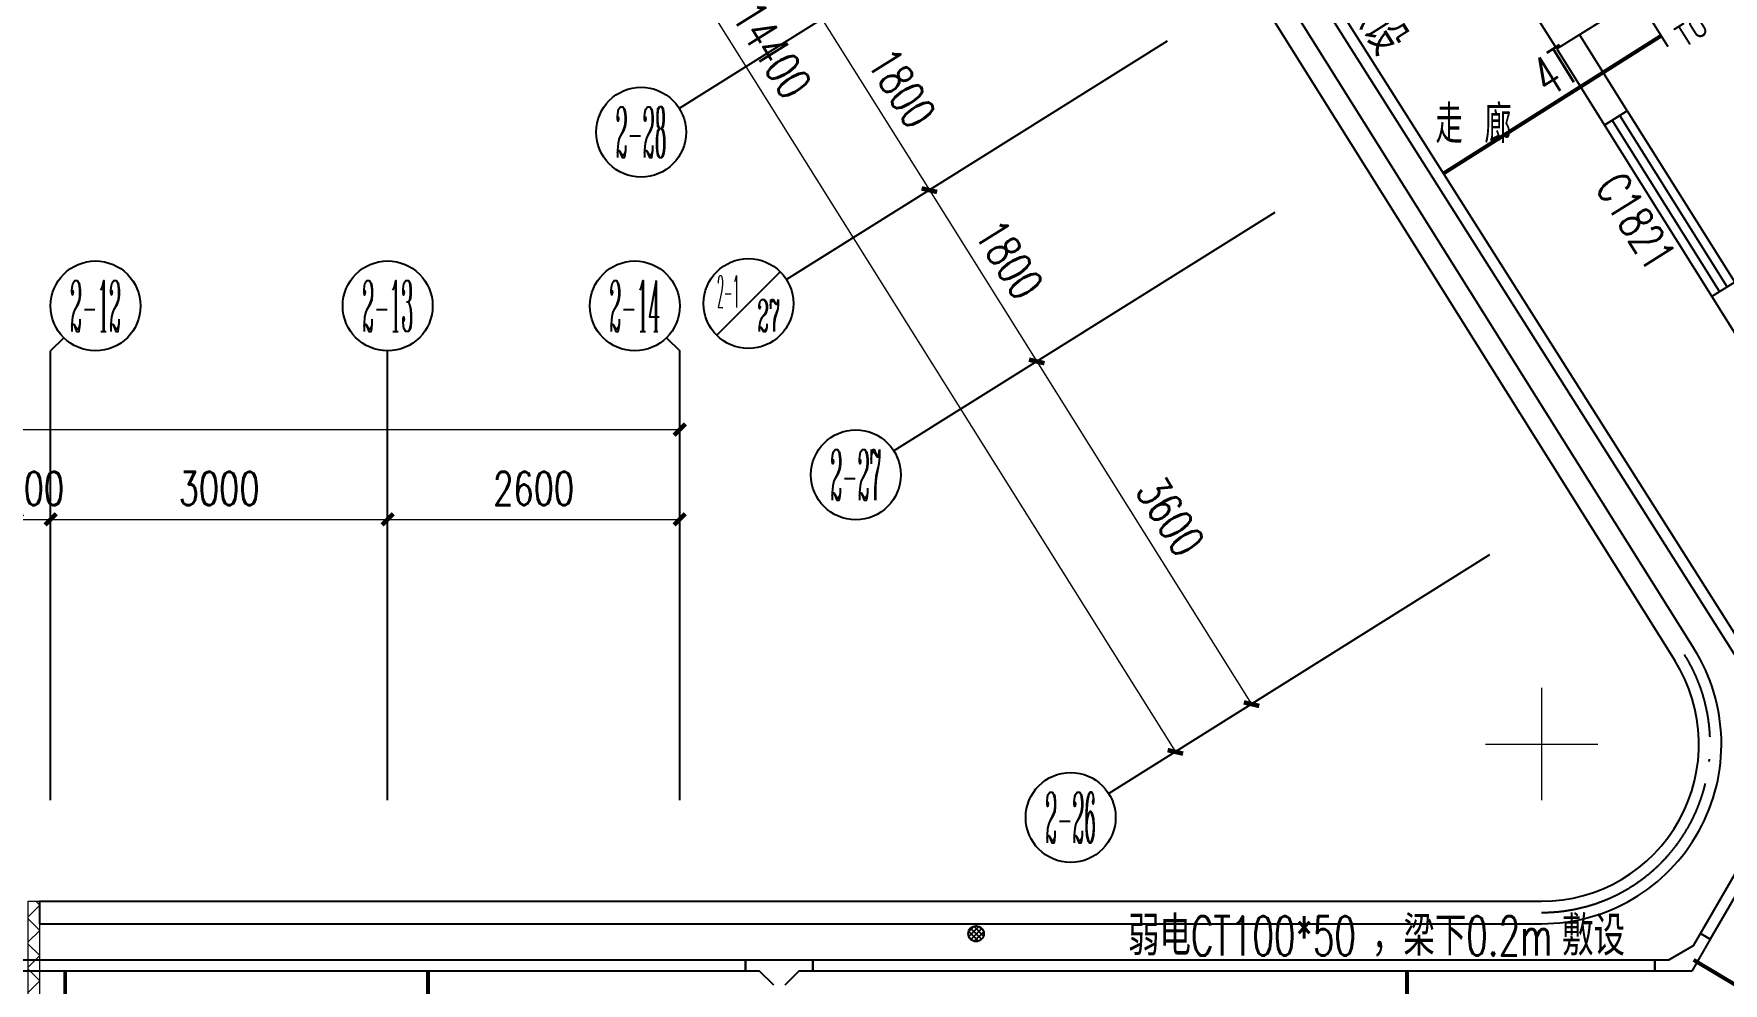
# Model space of a CAD drawing. Extents: x -9422388 to 15610651, y -1992469 to 953794.
# Drawn here: x -2643709 to -2628670, y -355864 to -347411 of the extents above; entities that cross this region are included whole.
import ezdxf
from ezdxf.enums import TextEntityAlignment as Align

# ---------------------------------------------------------------- set-up
doc = ezdxf.new("R2010")
doc.units = 0
doc.header["$LTSCALE"] = 1000
doc.linetypes.add('DOTE', pattern=[2.42, 2, -0.2, 0.02, -0.2])
for name, color, linetype in [('A-ELEV-LIN-0.4', 40, 'Continuous'), ('AXIS', 3, 'Continuous'), ('AXIS_TEXT', 7, 'Continuous'), ('CABLETRAY_PDS', 5, 'Continuous'), ('DOTE', 1, 'Continuous'), ('EQUIP-通讯', 3, 'Continuous'), ('PUB_TEXT', 7, 'Continuous'), ('TEL_TEXT', 7, 'Continuous'), ('WALL', 9, 'Continuous'), ('WALL-PARAPET', 6, 'Continuous'), ('WINDOW', 4, 'Continuous'), ('WINDOW_TEXT', 7, 'Continuous'), ('WIRE-通讯', 4, 'Continuous')]:
    doc.layers.add(name, color=color, linetype=linetype)
doc.layers.add('建筑底图', color=8, linetype='Continuous', lineweight=5)
doc.styles.add('_TCH_AXIS', font='COMPLEX', dxfattribs={"bigfont": 'GBCBIG'})
doc.styles.add('_TCH_DIM', font='SIMPLEX', dxfattribs={"bigfont": 'GBCBIG'})
doc.styles.add('_TCH_DIM_T3', font='SIMPLEX', dxfattribs={"width": 0.705882, "bigfont": 'GBCBIG'})
doc.styles.add('_TCH_WINDOW', font='SIMPLEX', dxfattribs={"height": 3.5, "bigfont": 'GBCBIG'})
doc.styles.add('_TEL_ATTDEF', font='GBENOR', dxfattribs={"width": 0.8, "height": 3, "bigfont": 'GBCBIG'})
doc.styles.add('_TEL_DIM', font='SIMPLEX', dxfattribs={"width": 0.8, "height": 3.5, "bigfont": 'HZTXT'})
doc.styles.add('COMPLEX', font='COMPLEX')
doc.dimstyles.new('_TCH_ARCH&&100', dxfattribs={"dimtxt": 297.5, "dimasz": 100, "dimexe": 250, "dimexo": 300, "dimgap": 126.25, "dimtad": 1, "dimdec": 0, "dimzin": 0, "dimdsep": 46, "dimtxsty": '_TCH_DIM_T3', "dimblk": 'ARCHTICK', "dimcen": 0.09, "dimclrt": 7, "dimazin": 2, "dimtfac": 1, "dimtdec": 0, "dimtix": 1, "dimtmove": 2, "dimatfit": 3, "dimfxl": 0, "dimtolj": 1, "dimtzin": 0, "dimarcsym": 0})

# ---------------------------------------------------------------- blocks, each defined once
blk = doc.blocks.new('$TCHSYS$WIN2D')
at = {"color": 0}
for p, q in [((-0.5, 0.5), (0.5, 0.5)), ((-0.5, 0.5), (-0.5, -0.5)), ((0.5, 0.5), (0.5, -0.5)), ((0.5, 0.1667), (-0.5, 0.1667)), ((0.5, -0.1667), (-0.5, -0.1667)), ((-0.5, -0.5), (0.5, -0.5))]:
    blk.add_line(p, q, dxfattribs=at)
blk = doc.blocks.new('_ArchTick')
at = {"color": 0, "linetype": 'ByBlock', "const_width": 0.4}
blk.add_lwpolyline([(-0.5, -0.5), (0.5, 0.5)], dxfattribs=at)
blk = doc.blocks.new('*D626')
at = {"layer": 'AXIS', "color": 0, "lineweight": -2, "transparency": 16777216}
for p, q in [((1875330, -392875), (1875330, -389625)), ((1910030, -392875), (1910030, -389625)), ((1875330, -389875), (1910030, -389875))]:
    blk.add_line(p, q, dxfattribs=at)
at = {"layer": 'Defpoints', "color": 0, "transparency": 16777216}
for p in [(1910030, -389875), (1875330, -393175), (1910030, -393175)]:
    blk.add_point(p, dxfattribs=at)
at = {"layer": 'AXIS', "color": 0, "lineweight": -2, "transparency": 16777216, "xscale": 100, "yscale": 100, "zscale": 100, "rotation": 180}
blk.add_blockref('_ArchTick', (1875330, -389875), dxfattribs=at)
at = {"layer": 'AXIS', "color": 0, "lineweight": -2, "transparency": 16777216, "xscale": 100, "yscale": 100, "zscale": 100}
blk.add_blockref('_ArchTick', (1910030, -389875), dxfattribs=at)
at = {"layer": 'AXIS', "color": 7, "transparency": 16777216, "insert": (1892680, -389600), "char_height": 297.5, "attachment_point": 5, "style": '_TCH_DIM_T3'}
blk.add_mtext('\\A1;34700', dxfattribs=at)
blk = doc.blocks.new('*D649')
at = {"layer": 'AXIS', "color": 0, "lineweight": -2, "transparency": 16777216}
for p, q in [((1909336, -378950), (1906583, -380676)), ((1906794, -380543), (1914442, -392745)), ((1916984, -391152), (1914230, -392878))]:
    blk.add_line(p, q, dxfattribs=at)
at = {"layer": 'Defpoints', "color": 0, "transparency": 16777216}
for p in [(1909591, -378791), (1917238, -390992), (1914442, -392745)]:
    blk.add_point(p, dxfattribs=at)
at = {"layer": 'AXIS', "color": 0, "lineweight": -2, "transparency": 16777216, "xscale": 100, "yscale": 100, "zscale": 100}
for p, rotation in [((1906794, -380543), 122.0782976762229), ((1914442, -392745), 302.0782976762229)]:
    blk.add_blockref('_ArchTick', p, dxfattribs=dict(at, rotation=rotation))
at = {"layer": 'AXIS', "color": 7, "transparency": 16777216, "insert": (1910851, -386498), "char_height": 297.5, "attachment_point": 5, "rotation": 302.0783, "style": '_TCH_DIM_T3'}
blk.add_mtext('\\A1;14400', dxfattribs=at)
blk = doc.blocks.new('*D650')
at = {"layer": 'AXIS', "color": 0, "lineweight": -2, "transparency": 16777216}
for p, q in [((1915072, -388101), (1912996, -389402)), ((1913208, -389269), (1915120, -392320)), ((1916984, -391152), (1914908, -392453))]:
    blk.add_line(p, q, dxfattribs=at)
at = {"layer": 'Defpoints', "color": 0, "transparency": 16777216}
for p in [(1915326, -387942), (1917238, -390992), (1915120, -392320)]:
    blk.add_point(p, dxfattribs=at)
at = {"layer": 'AXIS', "color": 0, "lineweight": -2, "transparency": 16777216, "xscale": 100, "yscale": 100, "zscale": 100}
for p, rotation in [((1913208, -389269), 122.0782976762238), ((1915120, -392320), 302.0782976762238)]:
    blk.add_blockref('_ArchTick', p, dxfattribs=dict(at, rotation=rotation))
at = {"layer": 'AXIS', "color": 7, "transparency": 16777216, "insert": (1914397, -390649), "char_height": 297.5, "attachment_point": 5, "rotation": 302.0783, "style": '_TCH_DIM_T3'}
blk.add_mtext('\\A1;3600', dxfattribs=at)
blk = doc.blocks.new('*D651')
at = {"layer": 'AXIS', "color": 0, "lineweight": -2, "transparency": 16777216}
for p, q in [((1914116, -386576), (1912040, -387877)), ((1912252, -387744), (1913208, -389269)), ((1915072, -388101), (1912996, -389402))]:
    blk.add_line(p, q, dxfattribs=at)
at = {"layer": 'Defpoints', "color": 0, "transparency": 16777216}
for p in [(1914370, -386417), (1915326, -387942), (1913208, -389269)]:
    blk.add_point(p, dxfattribs=at)
at = {"layer": 'AXIS', "color": 0, "lineweight": -2, "transparency": 16777216, "xscale": 100, "yscale": 100, "zscale": 100}
for p, rotation in [((1912252, -387744), 122.0782976762219), ((1913208, -389269), 302.0782976762218)]:
    blk.add_blockref('_ArchTick', p, dxfattribs=dict(at, rotation=rotation))
at = {"layer": 'AXIS', "color": 7, "transparency": 16777216, "insert": (1912963, -388361), "char_height": 297.5, "attachment_point": 5, "rotation": 302.0783, "style": '_TCH_DIM_T3'}
blk.add_mtext('\\A1;1800', dxfattribs=at)
blk = doc.blocks.new('*D652')
at = {"layer": 'AXIS', "color": 0, "lineweight": -2, "transparency": 16777216}
for p, q in [((1913160, -385051), (1911084, -386352)), ((1911296, -386219), (1912252, -387744)), ((1914116, -386576), (1912040, -387877))]:
    blk.add_line(p, q, dxfattribs=at)
at = {"layer": 'Defpoints', "color": 0, "transparency": 16777216}
for p in [(1913414, -384891), (1914370, -386417), (1912252, -387744)]:
    blk.add_point(p, dxfattribs=at)
at = {"layer": 'AXIS', "color": 0, "lineweight": -2, "transparency": 16777216, "xscale": 100, "yscale": 100, "zscale": 100}
for p, rotation in [((1911296, -386219), 122.0782976762212), ((1912252, -387744), 302.0782976762212)]:
    blk.add_blockref('_ArchTick', p, dxfattribs=dict(at, rotation=rotation))
at = {"layer": 'AXIS', "color": 7, "transparency": 16777216, "insert": (1912007, -386836), "char_height": 297.5, "attachment_point": 5, "rotation": 302.0783, "style": '_TCH_DIM_T3'}
blk.add_mtext('\\A1;1800', dxfattribs=at)
blk = doc.blocks.new('*D686')
at = {"layer": 'AXIS', "color": 0, "lineweight": -2, "transparency": 16777216}
for p, q in [((1904130, -392875), (1904130, -390425)), ((1904430, -392875), (1904430, -390425)), ((1904130, -390675), (1904030, -390675)), ((1904130, -390675), (1904430, -390675)), ((1904430, -390675), (1904530, -390675))]:
    blk.add_line(p, q, dxfattribs=at)
at = {"layer": 'Defpoints', "color": 0, "transparency": 16777216}
for p in [(1904430, -390675), (1904130, -393175), (1904430, -393175)]:
    blk.add_point(p, dxfattribs=at)
at = {"layer": 'AXIS', "color": 0, "lineweight": -2, "transparency": 16777216, "xscale": 100, "yscale": 100, "zscale": 100}
blk.add_blockref('_ArchTick', (1904130, -390675), dxfattribs=at)
at = {"layer": 'AXIS', "color": 0, "lineweight": -2, "transparency": 16777216, "xscale": 100, "yscale": 100, "zscale": 100, "rotation": 180}
blk.add_blockref('_ArchTick', (1904430, -390675), dxfattribs=at)
at = {"layer": 'AXIS', "color": 7, "transparency": 16777216, "insert": (1904280, -390400), "char_height": 297.5, "attachment_point": 5, "style": '_TCH_DIM_T3'}
blk.add_mtext('\\A1;300', dxfattribs=at)
blk = doc.blocks.new('*D687')
at = {"layer": 'AXIS', "color": 0, "lineweight": -2, "transparency": 16777216}
for p, q in [((1904430, -392875), (1904430, -390425)), ((1907430, -392875), (1907430, -390425)), ((1904430, -390675), (1907430, -390675))]:
    blk.add_line(p, q, dxfattribs=at)
at = {"layer": 'Defpoints', "color": 0, "transparency": 16777216}
for p in [(1907430, -390675), (1904430, -393175), (1907430, -393175)]:
    blk.add_point(p, dxfattribs=at)
at = {"layer": 'AXIS', "color": 0, "lineweight": -2, "transparency": 16777216, "xscale": 100, "yscale": 100, "zscale": 100, "rotation": 180}
blk.add_blockref('_ArchTick', (1904430, -390675), dxfattribs=at)
at = {"layer": 'AXIS', "color": 0, "lineweight": -2, "transparency": 16777216, "xscale": 100, "yscale": 100, "zscale": 100}
blk.add_blockref('_ArchTick', (1907430, -390675), dxfattribs=at)
at = {"layer": 'AXIS', "color": 7, "transparency": 16777216, "insert": (1905930, -390400), "char_height": 297.5, "attachment_point": 5, "style": '_TCH_DIM_T3'}
blk.add_mtext('\\A1;3000', dxfattribs=at)
blk = doc.blocks.new('*D688')
at = {"layer": 'AXIS', "color": 0, "lineweight": -2, "transparency": 16777216}
for p, q in [((1907430, -392875), (1907430, -390425)), ((1910030, -392875), (1910030, -390425)), ((1907430, -390675), (1910030, -390675))]:
    blk.add_line(p, q, dxfattribs=at)
at = {"layer": 'Defpoints', "color": 0, "transparency": 16777216}
for p in [(1910030, -390675), (1907430, -393175), (1910030, -393175)]:
    blk.add_point(p, dxfattribs=at)
at = {"layer": 'AXIS', "color": 0, "lineweight": -2, "transparency": 16777216, "xscale": 100, "yscale": 100, "zscale": 100, "rotation": 180}
blk.add_blockref('_ArchTick', (1907430, -390675), dxfattribs=at)
at = {"layer": 'AXIS', "color": 0, "lineweight": -2, "transparency": 16777216, "xscale": 100, "yscale": 100, "zscale": 100}
blk.add_blockref('_ArchTick', (1910030, -390675), dxfattribs=at)
at = {"layer": 'AXIS', "color": 7, "transparency": 16777216, "insert": (1908730, -390400), "char_height": 297.5, "attachment_point": 5, "style": '_TCH_DIM_T3'}
blk.add_mtext('\\A1;2600', dxfattribs=at)
blk = doc.blocks.new('_AXISO')
at = {"color": 0}
blk.add_circle((0, 0), 0.5, dxfattribs=at)
at = {"layer": 'AXIS_TEXT', "color": 0, "style": 'COMPLEX', "width": 1.041667}
blk.add_attdef('A', text='', height=0.56, dxfattribs=at).set_placement((-0.25, -0.28), (0.25, -0.28), align=Align.FIT)
blk = doc.blocks.new('$equip$00001847')
for p, q in [((-0.5, 0.499), (-0.5, 0.999)), ((0.5, 0.999), (0.5, 0.499)), ((0.5, 0.499), (-0.5, 0.499)), ((0, 0.5), (0, 0))]:
    blk.add_line(p, q)
for p in [(-0.5, 0.999), (0.5, 0.999), (-0.5, 0.499), (0.5, 0.499), (0, 0)]:
    blk.add_point(p)
at = {"color": 7, "style": '_TEL_DIM'}
blk.add_attdef('$TEXT$', text='', height=0.4, dxfattribs=at).set_placement((0, 0.999), align=Align.MIDDLE_CENTER)
at = {"color": 7, "style": '_TEL_DIM', "flags": 1}
blk.add_attdef('A', text='', height=0.00002, dxfattribs=at).set_placement((0, 0), align=Align.MIDDLE_CENTER)
blk = doc.blocks.new('4444')
h = blk.add_hatch()
h.set_pattern_fill('ANSI37', color=8, scale=100)
h.set_pattern_definition([(45, (1282736.5, 0), (-112.2532, 112.2532), []), (135, (1282736.5, 0), (-112.2532, -112.2532), [])])
h.paths.add_polyline_path([(1904230.2, -394074.7), (1904330.2, -394074.7), (1904330.2, -404474.7), (1904230.2, -404474.7)])
at = {"layer": 'A-ELEV-LIN-0.4'}
h = blk.add_hatch(dxfattribs=at)
h.set_pattern_fill('ANSI37', color=8, scale=20)
h.set_pattern_definition([(45, (858360.5, -10359.275), (-22.4506403, 22.4506403), []), (135, (858360.5, -10359.275), (-22.4506403, -22.4506403), [])])
edge = h.paths.add_edge_path()
edge.add_arc((1912668, -394363.9), 70, 0, 360)
at = {"color": 8}
for points in [[(1917703.9, -393175.4), (1917703.9, -392175.4)], [(1917203.9, -392675.4), (1918203.9, -392675.4)]]:
    blk.add_lwpolyline(points, dxfattribs=at)
blk.add_lwpolyline([(1904230.2, -394074.7), (1904330.2, -394074.7), (1904330.2, -404474.7), (1904230.2, -404474.7)], close=True, dxfattribs=at)
at = {"layer": 'A-ELEV-LIN-0.4', "color": 8}
blk.add_circle((1912668, -394363.9), 70, dxfattribs=at)
at = {"layer": 'AXIS', "color": 8}
for p, q in [((1913414.3, -384891.4), (1910025, -387015.7)), ((1914370.3, -386416.6), (1910981, -388540.9)), ((1915326.2, -387941.8), (1911936.9, -390066.1)), ((1910359.2, -389036.2), (1910924.9, -388470.5)), ((1904547.4, -389057.6), (1904430.2, -389174.7)), ((1904430.2, -393174.7), (1904430.2, -389174.7)), ((1907430.2, -393174.7), (1907430.2, -389174.7)), ((1909913, -389057.6), (1910030.2, -389174.7)), ((1910030.2, -393174.7), (1910030.2, -389174.7)), ((1917238.1, -390992.1), (1913848.8, -393116.4))]:
    blk.add_line(p, q, dxfattribs=at)
blk.add_circle((1910642, -388753.3), 400, dxfattribs=at)
at = {"layer": 'DOTE', "color": 8, "linetype": 'DOTE'}
blk.add_arc((1917702.6, -392674.7), 1500, 270, 32.0783, dxfattribs=at)
at = {"layer": 'WALL', "color": 8}
for p, q in [((1917836.6, -386486.4), (1916774.4, -384791.7)), ((1919700.7, -385318), (1917836.6, -386486.4)), ((1917836.6, -386486.4), (1918261.4, -387164.2)), ((1918464.8, -387036.8), (1918039.9, -386358.9)), ((1918261.4, -387164.2), (1918464.8, -387036.8)), ((1919420.7, -388562), (1919217.4, -388689.4)), ((1919217.4, -388689.4), (1919642.2, -389367.3))]:
    blk.add_line(p, q, dxfattribs=at)
at = {"layer": 'WALL-PARAPET', "color": 8}
for p, q in [((1910300.1, -378228), (1918888.8, -391931.2)), ((1910575.7, -378291.2), (1919058.3, -391825)), ((1904330.2, -394074.7), (1917702.6, -394074.7)), ((1904330.2, -394074.7), (1904330.2, -394274.7)), ((1904330.2, -394274.7), (1917702.6, -394274.7))]:
    blk.add_line(p, q, dxfattribs=at)
for radius in [1600, 1400]:
    blk.add_arc((1917702.6, -392674.7), radius, 270.00004, 32.0783, dxfattribs=at)
at = {"layer": 'AXIS', "color": 8}
ref = blk.add_blockref('_AXISO', (1909686.1, -387228.1), dxfattribs=dict(at, xscale=800, yscale=800, zscale=800))
ref.add_attrib('A', '2-28', dxfattribs={"layer": 'AXIS_TEXT', "color": 8, "height": 452.55, "style": '_TCH_AXIS', "width": 0.2625}).set_placement((1909459.8, -387454.4), (1909912.4, -387454.4), align=Align.FIT)
ref = blk.add_blockref('_AXISO', (1904830.2, -388774.7), dxfattribs=dict(at, xscale=800, yscale=800, zscale=800))
ref.add_attrib('A', '2-12', dxfattribs={"layer": 'AXIS_TEXT', "color": 8, "height": 452.55, "style": '_TCH_AXIS', "width": 0.28}).set_placement((1904603.9, -389001), (1905056.5, -389001), align=Align.FIT)
ref = blk.add_blockref('_AXISO', (1907430.2, -388774.7), dxfattribs=dict(at, xscale=800, yscale=800, zscale=800))
ref.add_attrib('A', '2-13', dxfattribs={"layer": 'AXIS_TEXT', "color": 8, "height": 452.55, "style": '_TCH_AXIS', "width": 0.28}).set_placement((1907203.9, -389001), (1907656.5, -389001), align=Align.FIT)
ref = blk.add_blockref('_AXISO', (1909630.2, -388774.7), dxfattribs=dict(at, xscale=800, yscale=800, zscale=800))
ref.add_attrib('A', '2-14', dxfattribs={"layer": 'AXIS_TEXT', "color": 8, "height": 452.55, "style": '_TCH_AXIS', "width": 0.272727}).set_placement((1909403.9, -389001), (1909856.5, -389001), align=Align.FIT)
ref = blk.add_blockref('_AXISO', (1911598, -390278.5), dxfattribs=dict(at, xscale=800, yscale=800, zscale=800))
ref.add_attrib('A', '2-27', dxfattribs={"layer": 'AXIS_TEXT', "color": 8, "height": 452.55, "style": '_TCH_AXIS', "width": 0.2625}).set_placement((1911371.7, -390504.8), (1911824.3, -390504.8), align=Align.FIT)
ref = blk.add_blockref('_AXISO', (1913509.9, -393328.9), dxfattribs=dict(at, xscale=800, yscale=800, zscale=800))
ref.add_attrib('A', '2-26', dxfattribs={"layer": 'AXIS_TEXT', "color": 8, "height": 452.55, "style": '_TCH_AXIS', "width": 0.2625}).set_placement((1913283.6, -393555.1), (1913736.1, -393555.1), align=Align.FIT)
at = {"layer": 'WINDOW', "color": 8}
ref = blk.add_blockref('$TCHSYS$WIN2D', (1918841.1, -387863.1), dxfattribs=dict(at, xscale=-1800, yscale=-240, zscale=-1800, rotation=122.078297676223))
ref.add_attrib('A', 'C1821', (1918173.9, -387716.7), dxfattribs={"layer": 'WINDOW_TEXT', "color": 8, "height": 297.5, "rotation": 302.0783, "style": '_TCH_WINDOW', "width": 0.705882})
at = {"layer": 'AXIS_TEXT', "color": 7, "style": '_TCH_AXIS'}
for s, width, p, p2 in [('2-1', 0.266804, (1910362, -388789.1), (1910562, -388789.1)), ('27', 0.431594, (1910722, -389003.8), (1910922, -389003.8))]:
    blk.add_text(s, height=286.22, dxfattribs=dict(at, width=width)).set_placement(p, p2, align=Align.FIT)
at = {"layer": 'PUB_TEXT', "color": 8, "style": '_TCH_DIM'}
for s, p in [('走', (1916757.3, -387325.3)), ('廊', (1917193.1, -387325.3))]:
    blk.add_text(s, height=337.6, dxfattribs=at).set_placement(p)
at = {"layer": 'AXIS', "color": 8}
for p1, p2, distance, picture, middle in [((1909590.6, -378790.7), (1917238.2, -390992.4), -3300, '*D649', (1910851.3, -386498)), ((1913414.3, -384891.4), (1914370.3, -386416.6), -2500, '*D652', (1912007, -386835.6)), ((1914370.3, -386416.6), (1915326.2, -387941.8), -2500, '*D651', (1912962.9, -388360.8)), ((1915326.2, -387941.8), (1917238.2, -390992.4), -2500, '*D650', (1914396.9, -390648.7)), ((1875330.2, -393174.7), (1910030.2, -393174.7), 3300, '*D626', (1892680.2, -389599.7)), ((1904130.2, -393174.7), (1904430.2, -393174.7), 2500, '*D686', (1904280.2, -390399.7)), ((1904430.2, -393174.7), (1907430.2, -393174.7), 2500, '*D687', (1905930.2, -390399.7)), ((1907430.2, -393174.7), (1910030.2, -393174.7), 2500, '*D688', (1908730.2, -390399.7))]:
    dim = blk.add_aligned_dim(p1=p1, p2=p2, distance=distance, dimstyle='_TCH_ARCH&&100', dxfattribs=at)
    dim.commit()
    dim.dimension.update_dxf_attribs({"geometry": picture, "text_midpoint": middle})

msp = doc.modelspace()

# ---------------------------------------------------------------- linework, layer by layer
at = {"layer": 'CABLETRAY_PDS'}
for p, q in [((-2637016.0711, -339398.71854), (-2628037.60534, -353591.92145)), ((-2628122.11567, -353645.38176), (-2637100.58143, -339452.17885)), ((-2628871.67447, -355421.41537), (-2628112.79645, -354107.00007)), ((-2628026.19391, -354157.00007), (-2628785.07193, -355471.41537)), ((-2628785.07193, -355471.41537), (-2628949.50569, -355756.223)), ((-2628934.17447, -355529.66855), (-2628871.67447, -355421.41537)), ((-2628785.07193, -355471.41537), (-2628871.67447, -355421.41537)), ((-2628871.67447, -355421.41537), (-2628785.07193, -355471.41537)), ((-2665473.05857, -355656.223), (-2637372.60132, -355656.223)), ((-2637372.60132, -355656.223), (-2637372.60132, -355756.223)), ((-2637372.60132, -355656.223), (-2636772.60132, -355656.223)), ((-2637372.60132, -355756.223), (-2637372.60132, -355656.223)), ((-2636784.89797, -355656.223), (-2629278.3732, -355656.223)), ((-2636772.60132, -355756.223), (-2636772.60132, -355656.223)), ((-2636772.60132, -355656.223), (-2636772.60132, -355756.223)), ((-2629278.3732, -355756.223), (-2629278.3732, -355656.223)), ((-2629278.3732, -355656.223), (-2629153.3732, -355656.223)), ((-2629278.3732, -355656.223), (-2629278.3732, -355756.223)), ((-2629153.3732, -355656.223), (-2628934.17447, -355529.66855)), ((-2637372.60132, -355756.223), (-2665473.05857, -355756.223)), ((-2637247.60132, -355756.223), (-2637372.60132, -355756.223)), ((-2637122.60132, -355881.223), (-2637247.60132, -355756.223)), ((-2636897.60132, -355756.223), (-2637022.60132, -355881.223)), ((-2636772.60132, -355756.223), (-2636897.60132, -355756.223)), ((-2629278.3732, -355756.223), (-2636784.89797, -355756.223)), ((-2628949.50569, -355756.223), (-2629278.3732, -355756.223))]:
    msp.add_line(p, q, dxfattribs=at)
at = {"layer": 'WIRE-通讯', "linetype": 'Continuous', "const_width": 35}
for points in [[(-2631160.64985, -348654.99731), (-2629222.46801, -347428.92457)], [(-2628934.17447, -355656.223), (-2625233.24066, -357865.0173)], [(-2643429.65186, -356646.18996), (-2643429.65186, -355756.223)], [(-2640200.41876, -363932.61538), (-2640198.77411, -355756.223)], [(-2631484.23966, -357984.165), (-2631484.23966, -355756.223)]]:
    msp.add_lwpolyline(points, dxfattribs=at)

# ---------------------------------------------------------------- block references
at = {"layer": 'EQUIP-通讯'}
ref = msp.add_blockref('$equip$00001847', (-2629220.32337, -346961.60537), dxfattribs=dict(at, xscale=500.0000000000001, yscale=500.0000000000001, zscale=500.0000000000001, rotation=212.0782976761311))
ref.add_attrib('$TEXT$', 'TO', dxfattribs={"layer": '0', "color": 7, "height": 200, "rotation": 32.078297676, "style": '_TEL_ATTDEF'}).set_placement((-2628955.04981, -347384.8437), align=Align.MIDDLE_CENTER)
at = {"layer": '建筑底图', "color": 8}
msp.add_blockref('4444', (-4547988.93389, 38940.58199), dxfattribs=at)

# ---------------------------------------------------------------- texts
at = {"layer": 'TEL_TEXT', "style": '_TEL_DIM'}
for s, rotation, width, p in [('敷设', 302.317000138, 0.8, (-2632047.17976, -347158.27544)), ('4T', 32.078297676, 0.64, (-2630226.32452, -347984.85722))]:
    msp.add_text(s, height=350, rotation=rotation, dxfattribs=dict(at, width=width)).set_placement(p)
for s, width, p in [('弱电', 0.8, (-2633968.29464, -355617.28568)), ('CT100*50', 0.64, (-2633408.29464, -355617.28568)), ('，梁下', 0.8, (-2631797.62798, -355617.28568)), ('0.2m', 0.64, (-2630957.62798, -355617.28568)), ('敷设', 0.8, (-2630104.29464, -355617.28568))]:
    msp.add_text(s, height=350, dxfattribs=dict(at, width=width)).set_placement(p)

doc.saveas('drawing.dxf')
